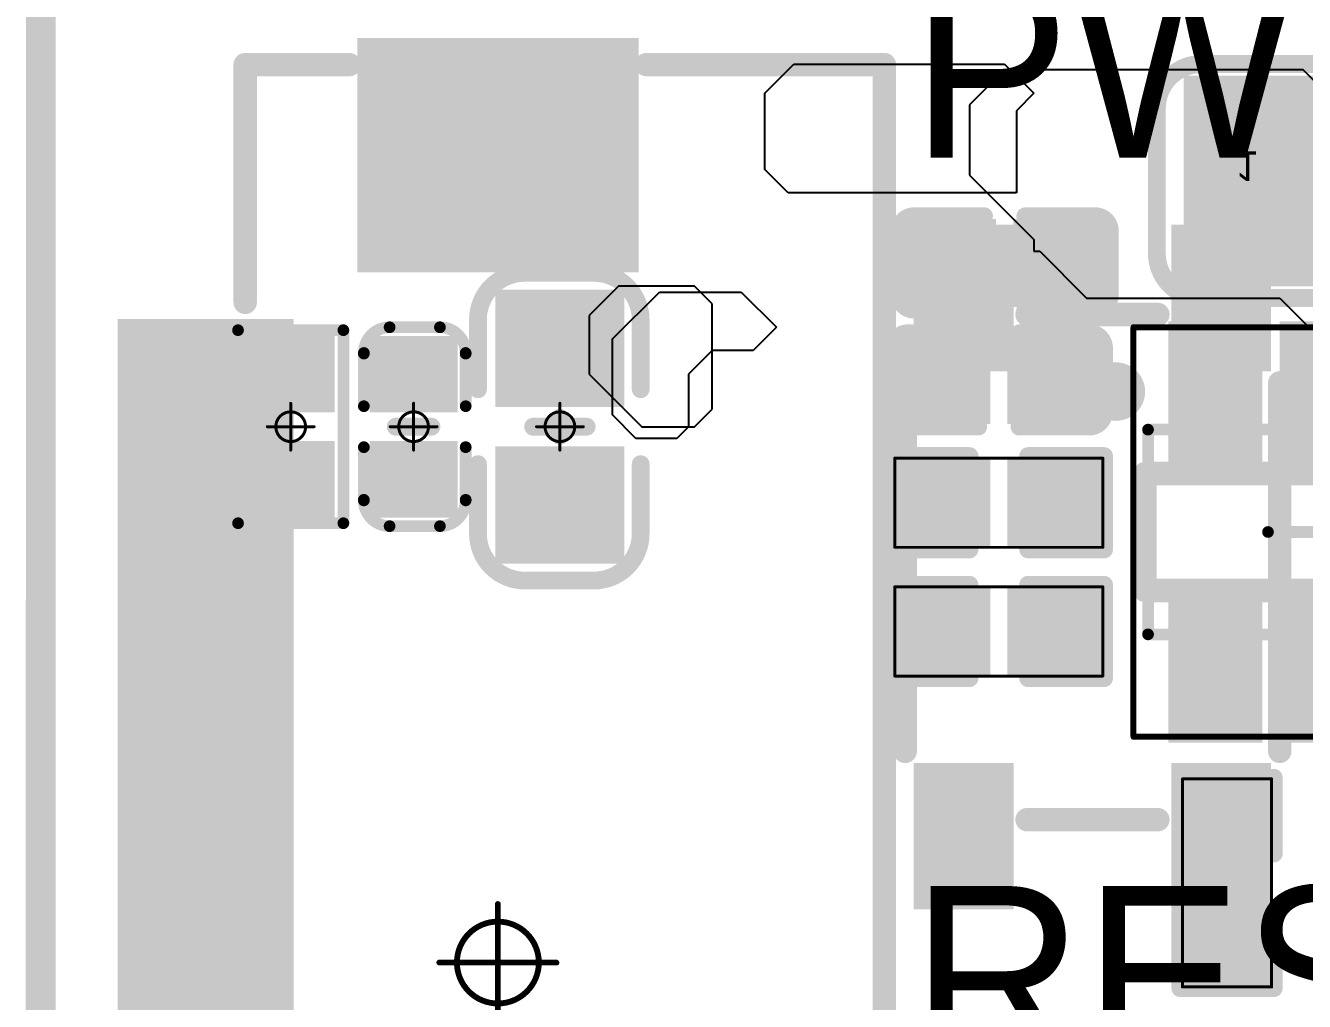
# Model space of a CAD drawing. Header units: millimetres. Extents: x 19.13 to 23.12, y 5.07 to 8.34.
# Drawn here: x 19.1324 to 19.5626, y 7.6679 to 7.9963 of the extents above; entities that cross this region are included whole.
import ezdxf

# ---------------------------------------------------------------- set-up
doc = ezdxf.new("R2010")
doc.units = ezdxf.units.MM
doc.header["$MEASUREMENT"] = 0
for name, color, linetype in [('BottomLayer', 5, 'Continuous'), ('BottomOverlay', 54, 'Continuous'), ('BottomPaste', 16, 'Continuous'), ('BottomSolder', 6, 'Continuous'), ('KeepOutLayer', 6, 'Continuous'), ('Mechanical13', 56, 'Continuous'), ('Mechanical15', 56, 'Continuous'), ('Mechanical16', 56, 'Continuous'), ('Mechanical20', 56, 'Continuous'), ('TopLayer', 1, 'Continuous'), ('TopOverlay', 2, 'Continuous'), ('TopPaste', 8, 'Continuous'), ('TopSolder', 216, 'Continuous')]:
    doc.layers.add(name, color=color, linetype=linetype)

# ---------------------------------------------------------------- blocks, each defined once
blk = doc.blocks.new('R0402_B_44')
at = {"layer": 'BottomLayer'}
for points in [[(-0.0069, 0.01082), (-0.02855, 0.01082), (-0.0069, -0.01082), (-0.02855, -0.01082)], [(0.02855, 0.01082), (0.0069, 0.01082), (0.02855, -0.01082), (0.0069, -0.01082)]]:
    blk.add_solid(points, dxfattribs=at)
at = {"layer": 'BottomOverlay', "const_width": 0.00591}
for points in [[(-0.03543, 0.01575), (-0.00984, 0.01575)], [(-0.03543, -0.01575), (-0.03543, 0.01575)], [(0.00984, 0.01575), (0.03543, 0.01575)], [(0.03543, -0.01575), (0.03543, 0.01575)], [(-0.03543, -0.01575), (-0.00984, -0.01575)], [(0.00984, -0.01575), (0.03543, -0.01575)]]:
    blk.add_lwpolyline(points, dxfattribs=at)
at = {"layer": 'BottomOverlay', "const_width": 0.00295}
for points in [[(-0.03691, 0.01575, 1), (-0.03395, 0.01575, 1)], [(-0.03691, 0.01575, 1), (-0.03395, 0.01575, 1)], [(-0.01132, 0.01575, 1), (-0.00836, 0.01575, 1)], [(0.00836, 0.01575, 1), (0.01132, 0.01575, 1)], [(0.03395, 0.01575, 1), (0.03691, 0.01575, 1)], [(0.03395, 0.01575, 1), (0.03691, 0.01575, 1)], [(-0.03691, -0.01575, 1), (-0.03395, -0.01575, 1)], [(-0.03691, -0.01575, 1), (-0.03395, -0.01575, 1)], [(-0.01132, -0.01575, 1), (-0.00836, -0.01575, 1)], [(0.00836, -0.01575, 1), (0.01132, -0.01575, 1)], [(0.03395, -0.01575, 1), (0.03691, -0.01575, 1)], [(0.03395, -0.01575, 1), (0.03691, -0.01575, 1)]]:
    blk.add_lwpolyline(points, format="xyb", close=True, dxfattribs=at)
at = {"layer": 'BottomPaste'}
for points in [[(-0.0069, 0.01082), (-0.02855, 0.01082), (-0.0069, -0.01082), (-0.02855, -0.01082)], [(0.02855, 0.01082), (0.0069, 0.01082), (0.02855, -0.01082), (0.0069, -0.01082)]]:
    blk.add_solid(points, dxfattribs=at)
at = {"layer": 'BottomSolder'}
for points in [[(-0.0029, 0.01482), (-0.03254, 0.01482), (-0.0029, -0.01482), (-0.03254, -0.01482)], [(0.03254, 0.01482), (0.0029, 0.01482), (0.03254, -0.01482), (0.0029, -0.01482)]]:
    blk.add_solid(points, dxfattribs=at)
at = {"layer": 'Mechanical16'}
for points, const_width in [([(-0.03543, -0.01575), (-0.03543, 0.01575)], 0.00591), ([(-0.03543, 0.01575), (-0.00984, 0.01575)], 0.00591), ([(0.00984, 0.01575), (0.03543, 0.01575)], 0.00591), ([(0.03543, -0.01575), (0.03543, 0.01575)], 0.00591), ([(-0.035, 0.015), (0.035, 0.015)], 0.001), ([(-0.035, -0.015), (-0.035, 0.015)], 0.001), ([(0.035, -0.015), (0.035, 0.015)], 0.001), ([(-0.03543, -0.01575), (-0.00984, -0.01575)], 0.00591), ([(0.00984, -0.01575), (0.03543, -0.01575)], 0.00591), ([(-0.035, -0.015), (0.035, -0.015)], 0.001)]:
    blk.add_lwpolyline(points, dxfattribs=dict(at, const_width=const_width))
for points, const_width in [([(-0.03691, 0.01575, 1), (-0.03395, 0.01575, 1)], 0.00295), ([(-0.03691, 0.01575, 1), (-0.03395, 0.01575, 1)], 0.00295), ([(-0.01132, 0.01575, 1), (-0.00836, 0.01575, 1)], 0.00295), ([(0.00836, 0.01575, 1), (0.01132, 0.01575, 1)], 0.00295), ([(0.03395, 0.01575, 1), (0.03691, 0.01575, 1)], 0.00295), ([(0.03395, 0.01575, 1), (0.03691, 0.01575, 1)], 0.00295), ([(-0.03525, 0.015, 1), (-0.03475, 0.015, 1)], 0.0005), ([(-0.03525, 0.015, 1), (-0.03475, 0.015, 1)], 0.0005), ([(0.03475, 0.015, 1), (0.03525, 0.015, 1)], 0.0005), ([(0.03475, 0.015, 1), (0.03525, 0.015, 1)], 0.0005), ([(-0.03691, -0.01575, 1), (-0.03395, -0.01575, 1)], 0.00295), ([(-0.03691, -0.01575, 1), (-0.03395, -0.01575, 1)], 0.00295), ([(-0.01132, -0.01575, 1), (-0.00836, -0.01575, 1)], 0.00295), ([(0.00836, -0.01575, 1), (0.01132, -0.01575, 1)], 0.00295), ([(0.03395, -0.01575, 1), (0.03691, -0.01575, 1)], 0.00295), ([(0.03395, -0.01575, 1), (0.03691, -0.01575, 1)], 0.00295), ([(-0.03525, -0.015, 1), (-0.03475, -0.015, 1)], 0.0005), ([(-0.03525, -0.015, 1), (-0.03475, -0.015, 1)], 0.0005), ([(0.03475, -0.015, 1), (0.03525, -0.015, 1)], 0.0005), ([(0.03475, -0.015, 1), (0.03525, -0.015, 1)], 0.0005)]:
    blk.add_lwpolyline(points, format="xyb", close=True, dxfattribs=dict(at, const_width=const_width))
blk = doc.blocks.new('KEY_3_4_2_5__97')
at = {"layer": 'TopLayer'}
for points in [[(-0.11122, 0.03051), (-0.06988, 0.03051), (-0.11122, 0.0561), (-0.06988, 0.0561)], [(0.11122, 0.0561), (0.06988, 0.0561), (0.11122, 0.03051), (0.06988, 0.03051)], [(-0.11122, -0.0561), (-0.06988, -0.0561), (-0.11122, -0.03051), (-0.06988, -0.03051)], [(0.11122, -0.03051), (0.06988, -0.03051), (0.11122, -0.0561), (0.06988, -0.0561)]]:
    blk.add_solid(points, dxfattribs=at)
at = {"layer": 'TopOverlay', "const_width": 0.00787}
for points in [[(-0.062, 0.063), (0.062, 0.063)], [(-0.085, 0.022), (-0.085, -0.022)], [(0.085, 0.022), (0.085, -0.022)], [(-0.062, -0.063), (0.062, -0.063)]]:
    blk.add_lwpolyline(points, dxfattribs=at)
at = {"layer": 'TopOverlay', "const_width": 0.00394}
for points in [[(-0.06397, 0.063, 1), (-0.06003, 0.063, 1)], [(0.06003, 0.063, 1), (0.06397, 0.063, 1)], [(-0.08697, 0.022, 1), (-0.08303, 0.022, 1)], [(0.08303, 0.022, 1), (0.08697, 0.022, 1)], [(-0.08697, -0.022, 1), (-0.08303, -0.022, 1)], [(0.08303, -0.022, 1), (0.08697, -0.022, 1)], [(-0.06397, -0.063, 1), (-0.06003, -0.063, 1)], [(0.06003, -0.063, 1), (0.06397, -0.063, 1)]]:
    blk.add_lwpolyline(points, format="xyb", close=True, dxfattribs=at)
at = {"layer": 'TopPaste'}
for points in [[(-0.11122, 0.03051), (-0.06988, 0.03051), (-0.11122, 0.0561), (-0.06988, 0.0561)], [(0.11122, 0.0561), (0.06988, 0.0561), (0.11122, 0.03051), (0.06988, 0.03051)], [(-0.11122, -0.0561), (-0.06988, -0.0561), (-0.11122, -0.03051), (-0.06988, -0.03051)], [(0.11122, -0.03051), (0.06988, -0.03051), (0.11122, -0.0561), (0.06988, -0.0561)]]:
    blk.add_solid(points, dxfattribs=at)
at = {"layer": 'TopSolder'}
for points in [[(-0.11522, 0.02651), (-0.06588, 0.02651), (-0.11522, 0.0601), (-0.06588, 0.0601)], [(0.11522, 0.0601), (0.06588, 0.0601), (0.11522, 0.02651), (0.06588, 0.02651)], [(-0.11522, -0.0601), (-0.06588, -0.0601), (-0.11522, -0.02651), (-0.06588, -0.02651)], [(0.11522, -0.02651), (0.06588, -0.02651), (0.11522, -0.0601), (0.06588, -0.0601)]]:
    blk.add_solid(points, dxfattribs=at)
blk = doc.blocks.new('C0603_B_143')
at = {"layer": 'BottomLayer'}
for points in [[(-0.04213, -0.01772), (-0.01063, -0.01772), (-0.04213, 0.01772), (-0.01063, 0.01772)], [(0.01063, -0.01772), (0.04213, -0.01772), (0.01063, 0.01772), (0.04213, 0.01772)]]:
    blk.add_solid(points, dxfattribs=at)
at = {"layer": 'BottomOverlay', "const_width": 0.00598}
for points in [[(-0.05177, 0.01181, -0.414213), (-0.03602, 0.02756)], [(0.03602, 0.02756, -0.414213), (0.05177, 0.01181)], [(-0.03602, -0.02717, -0.414213), (-0.05177, -0.01142)], [(0.05177, -0.01142, -0.414213), (0.03602, -0.02717)]]:
    blk.add_lwpolyline(points, format="xyb", dxfattribs=at)
at = {"layer": 'BottomOverlay'}
for points, const_width in [([(-0.0126, 0.02756), (-0.03602, 0.02756)], 0.00598), ([(0.03602, 0.02756), (0.0126, 0.02756)], 0.00598), ([(-0.05177, -0.01142), (-0.05177, 0.01181)], 0.00598), ([(0.05177, -0.01142), (0.05177, 0.01181)], 0.00598), ([(0, -0.009), (0, 0.009)], 0.006), ([(0, 0), (-0.003, 0)], 0.006), ([(0.003, 0), (0, 0)], 0.006), ([(-0.0126, -0.02717), (-0.03602, -0.02717)], 0.00598), ([(0.03602, -0.02717), (0.0126, -0.02717)], 0.00598)]:
    blk.add_lwpolyline(points, dxfattribs=dict(at, const_width=const_width))
for points, const_width in [([(-0.03752, 0.02756, 1), (-0.03453, 0.02756, 1)], 0.00299), ([(-0.03752, 0.02756, 1), (-0.03453, 0.02756, 1)], 0.00299), ([(-0.01409, 0.02756, 1), (-0.0111, 0.02756, 1)], 0.00299), ([(0.0111, 0.02756, 1), (0.01409, 0.02756, 1)], 0.00299), ([(0.03453, 0.02756, 1), (0.03752, 0.02756, 1)], 0.00299), ([(0.03453, 0.02756, 1), (0.03752, 0.02756, 1)], 0.00299), ([(-0.05327, 0.01181, 1), (-0.05028, 0.01181, 1)], 0.00299), ([(-0.05327, 0.01181, 1), (-0.05028, 0.01181, 1)], 0.00299), ([(0.05028, 0.01181, 1), (0.05327, 0.01181, 1)], 0.00299), ([(0.05028, 0.01181, 1), (0.05327, 0.01181, 1)], 0.00299), ([(-0.0015, 0.009, 1), (0.0015, 0.009, 1)], 0.003), ([(-0.0045, 0, 1), (-0.0015, 0, 1)], 0.003), ([(-0.0015, 0, 1), (0.0015, 0, 1)], 0.003), ([(-0.0015, 0, 1), (0.0015, 0, 1)], 0.003), ([(0.0015, 0, 1), (0.0045, 0, 1)], 0.003), ([(-0.05327, -0.01142, 1), (-0.05028, -0.01142, 1)], 0.00299), ([(-0.05327, -0.01142, 1), (-0.05028, -0.01142, 1)], 0.00299), ([(-0.0015, -0.009, 1), (0.0015, -0.009, 1)], 0.003), ([(0.05028, -0.01142, 1), (0.05327, -0.01142, 1)], 0.00299), ([(0.05028, -0.01142, 1), (0.05327, -0.01142, 1)], 0.00299), ([(-0.03752, -0.02717, 1), (-0.03453, -0.02717, 1)], 0.00299), ([(-0.03752, -0.02717, 1), (-0.03453, -0.02717, 1)], 0.00299), ([(-0.01409, -0.02717, 1), (-0.0111, -0.02717, 1)], 0.00299), ([(0.0111, -0.02717, 1), (0.01409, -0.02717, 1)], 0.00299), ([(0.03453, -0.02717, 1), (0.03752, -0.02717, 1)], 0.00299), ([(0.03453, -0.02717, 1), (0.03752, -0.02717, 1)], 0.00299)]:
    blk.add_lwpolyline(points, format="xyb", close=True, dxfattribs=dict(at, const_width=const_width))
at = {"layer": 'BottomPaste'}
for points in [[(-0.04213, -0.01772), (-0.01063, -0.01772), (-0.04213, 0.01772), (-0.01063, 0.01772)], [(0.01063, -0.01772), (0.04213, -0.01772), (0.01063, 0.01772), (0.04213, 0.01772)]]:
    blk.add_solid(points, dxfattribs=at)
at = {"layer": 'BottomSolder'}
for points in [[(-0.04613, -0.02172), (-0.00663, -0.02172), (-0.04613, 0.02172), (-0.00663, 0.02172)], [(0.00663, -0.02172), (0.04613, -0.02172), (0.00663, 0.02172), (0.04613, 0.02172)]]:
    blk.add_solid(points, dxfattribs=at)
at = {"layer": 'Mechanical15'}
for points, const_width in [([(0.005, 0, 1), (-0.005, 0, 1)], 0.001), ([(-0.00025, 0.00787, 1), (0.00025, 0.00787, 1)], 0.0005), ([(-0.00812, 0, 1), (-0.00762, 0, 1)], 0.0005), ([(-0.00525, 0, 1), (-0.00475, 0, 1)], 0.0005), ([(0.00475, 0, 1), (0.00525, 0, 1)], 0.0005), ([(0.00763, 0, 1), (0.00813, 0, 1)], 0.0005), ([(-0.00025, -0.00788, 1), (0.00025, -0.00788, 1)], 0.0005)]:
    blk.add_lwpolyline(points, format="xyb", close=True, dxfattribs=dict(at, const_width=const_width))
at = {"layer": 'Mechanical15', "const_width": 0.001}
for points in [[(0, -0.00788), (0, 0.00787)], [(0.00788, 0), (-0.00787, 0)]]:
    blk.add_lwpolyline(points, dxfattribs=at)
blk = doc.blocks.new('C0402_B_206')
at = {"layer": 'BottomLayer'}
for points in [[(-0.02657, -0.01083), (-0.00886, -0.01083), (-0.02657, 0.01082), (-0.00886, 0.01082)], [(0.00886, -0.01083), (0.02657, -0.01083), (0.00886, 0.01083), (0.02657, 0.01083)]]:
    blk.add_solid(points, dxfattribs=at)
at = {"layer": 'BottomOverlay', "const_width": 0.00394}
for points in [[(-0.03346, 0.00807, -0.414214), (-0.0248, 0.01673)], [(0.0248, 0.01673, -0.414214), (0.03346, 0.00807)], [(-0.0248, -0.01752, -0.414214), (-0.03346, -0.00886)], [(0.03346, -0.00886, -0.414214), (0.0248, -0.01752)]]:
    blk.add_lwpolyline(points, format="xyb", dxfattribs=at)
at = {"layer": 'BottomOverlay'}
for points, const_width in [([(-0.02578, 0.01673, 1), (-0.02382, 0.01673, 1)], 0.00197), ([(-0.02559, 0.01673, 1), (-0.02362, 0.01673, 1)], 0.00197), ([(-0.00787, 0.01673, 1), (-0.0059, 0.01673, 1)], 0.00197), ([(0.00591, 0.01673, 1), (0.00787, 0.01673, 1)], 0.00197), ([(0.02362, 0.01673, 1), (0.02559, 0.01673, 1)], 0.00197), ([(0.02382, 0.01673, 1), (0.02579, 0.01673, 1)], 0.00197), ([(-0.03445, 0.00807, 1), (-0.03248, 0.00807, 1)], 0.00197), ([(-0.03445, 0.00807, 1), (-0.03248, 0.00807, 1)], 0.00197), ([(-0.0015, 0.006, 1), (0.0015, 0.006, 1)], 0.003), ([(0.03248, 0.00807, 1), (0.03445, 0.00807, 1)], 0.00197), ([(0.03248, 0.00807, 1), (0.03445, 0.00807, 1)], 0.00197), ([(-0.0015, -0.006, 1), (0.0015, -0.006, 1)], 0.003), ([(-0.03445, -0.00886, 1), (-0.03248, -0.00886, 1)], 0.00197), ([(-0.03445, -0.00886, 1), (-0.03248, -0.00886, 1)], 0.00197), ([(0.03248, -0.00886, 1), (0.03445, -0.00886, 1)], 0.00197), ([(0.03248, -0.00886, 1), (0.03445, -0.00886, 1)], 0.00197), ([(-0.02578, -0.01752, 1), (-0.02382, -0.01752, 1)], 0.00197), ([(-0.02559, -0.01752, 1), (-0.02362, -0.01752, 1)], 0.00197), ([(-0.00787, -0.01752, 1), (-0.0059, -0.01752, 1)], 0.00197), ([(0.00591, -0.01752, 1), (0.00787, -0.01752, 1)], 0.00197), ([(0.02362, -0.01752, 1), (0.02559, -0.01752, 1)], 0.00197), ([(0.02382, -0.01752, 1), (0.02579, -0.01752, 1)], 0.00197)]:
    blk.add_lwpolyline(points, format="xyb", close=True, dxfattribs=dict(at, const_width=const_width))
for points, const_width in [([(-0.00689, 0.01673), (-0.0246, 0.01673)], 0.00394), ([(0.02461, 0.01673), (0.00689, 0.01673)], 0.00394), ([(-0.03346, -0.00886), (-0.03346, 0.00807)], 0.00394), ([(0, -0.006), (0, 0.006)], 0.006), ([(0.03346, -0.00886), (0.03346, 0.00807)], 0.00394), ([(-0.00689, -0.01752), (-0.0246, -0.01752)], 0.00394), ([(0.02461, -0.01752), (0.00689, -0.01752)], 0.00394)]:
    blk.add_lwpolyline(points, dxfattribs=dict(at, const_width=const_width))
at = {"layer": 'BottomPaste'}
for points in [[(-0.02657, -0.01083), (-0.00886, -0.01083), (-0.02657, 0.01082), (-0.00886, 0.01082)], [(0.00886, -0.01083), (0.02657, -0.01083), (0.00886, 0.01083), (0.02657, 0.01083)]]:
    blk.add_solid(points, dxfattribs=at)
at = {"layer": 'BottomSolder'}
for points in [[(-0.03057, -0.01483), (-0.00486, -0.01483), (-0.03057, 0.01482), (-0.00486, 0.01482)], [(0.00486, -0.01483), (0.03057, -0.01483), (0.00486, 0.01483), (0.03057, 0.01483)]]:
    blk.add_solid(points, dxfattribs=at)
at = {"layer": 'Mechanical15'}
for points, const_width in [([(0.005, 0, 1), (-0.005, 0, 1)], 0.001), ([(-0.00025, 0.00787, 1), (0.00025, 0.00787, 1)], 0.0005), ([(-0.00812, 0, 1), (-0.00762, 0, 1)], 0.0005), ([(-0.00525, 0, 1), (-0.00475, 0, 1)], 0.0005), ([(0.00475, 0, 1), (0.00525, 0, 1)], 0.0005), ([(0.00763, 0, 1), (0.00813, 0, 1)], 0.0005), ([(-0.00025, -0.00788, 1), (0.00025, -0.00788, 1)], 0.0005)]:
    blk.add_lwpolyline(points, format="xyb", close=True, dxfattribs=dict(at, const_width=const_width))
at = {"layer": 'Mechanical15', "const_width": 0.001}
for points in [[(0, -0.00788), (0, 0.00787)], [(0.00788, 0), (-0.00787, 0)]]:
    blk.add_lwpolyline(points, dxfattribs=at)
blk = doc.blocks.new('R0402_B_396')
at = {"layer": 'BottomLayer'}
for points in [[(-0.02657, -0.01083), (-0.00886, -0.01083), (-0.02657, 0.01082), (-0.00886, 0.01082)], [(0.00886, -0.01083), (0.02657, -0.01083), (0.00886, 0.01083), (0.02657, 0.01083)]]:
    blk.add_solid(points, dxfattribs=at)
at = {"layer": 'BottomOverlay', "const_width": 0.00394}
for points in [[(-0.03248, 0.01772), (0.03248, 0.01772)], [(-0.03248, 0.01772), (-0.03248, -0.01772)], [(0.03248, 0.01772), (0.03248, -0.01772)], [(-0.03248, -0.01772), (0.03248, -0.01772)]]:
    blk.add_lwpolyline(points, dxfattribs=at)
at = {"layer": 'BottomOverlay', "const_width": 0.00197}
for points in [[(-0.03346, 0.01772, 1), (-0.0315, 0.01772, 1)], [(-0.03346, 0.01772, 1), (-0.0315, 0.01772, 1)], [(0.0315, 0.01772, 1), (0.03346, 0.01772, 1)], [(0.0315, 0.01772, 1), (0.03346, 0.01772, 1)], [(-0.03346, -0.01772, 1), (-0.0315, -0.01772, 1)], [(-0.03346, -0.01772, 1), (-0.0315, -0.01772, 1)], [(0.0315, -0.01772, 1), (0.03346, -0.01772, 1)], [(0.0315, -0.01772, 1), (0.03346, -0.01772, 1)]]:
    blk.add_lwpolyline(points, format="xyb", close=True, dxfattribs=at)
at = {"layer": 'BottomPaste'}
for points in [[(-0.02657, -0.01083), (-0.00886, -0.01083), (-0.02657, 0.01082), (-0.00886, 0.01082)], [(0.00886, -0.01083), (0.02657, -0.01083), (0.00886, 0.01083), (0.02657, 0.01083)]]:
    blk.add_solid(points, dxfattribs=at)
at = {"layer": 'BottomSolder'}
for points in [[(-0.03057, -0.01483), (-0.00486, -0.01483), (-0.03057, 0.01482), (-0.00486, 0.01482)], [(0.00486, -0.01483), (0.03057, -0.01483), (0.00486, 0.01483), (0.03057, 0.01483)]]:
    blk.add_solid(points, dxfattribs=at)
at = {"layer": 'Mechanical15'}
for points, const_width in [([(0.005, 0, 1), (-0.005, 0, 1)], 0.001), ([(-0.00025, 0.00787, 1), (0.00025, 0.00787, 1)], 0.0005), ([(-0.00812, 0, 1), (-0.00762, 0, 1)], 0.0005), ([(-0.00525, 0, 1), (-0.00475, 0, 1)], 0.0005), ([(0.00475, 0, 1), (0.00525, 0, 1)], 0.0005), ([(0.00762, 0, 1), (0.00812, 0, 1)], 0.0005), ([(-0.00025, -0.00787, 1), (0.00025, -0.00787, 1)], 0.0005)]:
    blk.add_lwpolyline(points, format="xyb", close=True, dxfattribs=dict(at, const_width=const_width))
at = {"layer": 'Mechanical15', "const_width": 0.001}
for points in [[(0, 0.00787), (0, -0.00787)], [(-0.00787, 0), (0.00787, 0)]]:
    blk.add_lwpolyline(points, dxfattribs=at)
blk = doc.blocks.new('FPC0_5_WT_22P_450')
at = {"layer": 'Mechanical15', "const_width": 0.00197}
for points in [[(0, -0.01969), (0, 0.01969)], [(0.01969, 0), (-0.01969, 0)]]:
    blk.add_lwpolyline(points, dxfattribs=at)
at = {"layer": 'Mechanical15'}
for points, const_width in [([(-0.00049, 0.01969, 1), (0.00049, 0.01969, 1)], 0.000984), ([(0.01378, 0, 1), (-0.01378, 0, 1)], 0.00197), ([(-0.01427, 0, 1), (-0.01329, 0, 1)], 0.000984), ([(0.01329, 0, 1), (0.01427, 0, 1)], 0.000984), ([(0.01919, 0, 1), (0.02018, 0, 1)], 0.000984), ([(-0.00049, -0.01969, 1), (0.00049, -0.01969, 1)], 0.000984)]:
    blk.add_lwpolyline(points, format="xyb", close=True, dxfattribs=dict(at, const_width=const_width))
at = {"layer": 'TopLayer'}
for points in [[(-0.00394, 0.07272), (-0.00394, 0.1239), (-0.01575, 0.07272), (-0.01575, 0.1239)], [(0.01575, 0.07272), (0.01575, 0.1239), (0.00394, 0.07272), (0.00394, 0.1239)], [(0.03543, 0.07272), (0.03543, 0.1239), (0.02362, 0.07272), (0.02362, 0.1239)], [(0.05512, 0.07272), (0.05512, 0.1239), (0.04331, 0.07272), (0.04331, 0.1239)], [(0.0748, 0.07272), (0.0748, 0.1239), (0.06299, 0.07272), (0.06299, 0.1239)], [(0.09449, 0.07272), (0.09449, 0.1239), (0.08268, 0.07272), (0.08268, 0.1239)], [(0.11417, 0.07272), (0.11417, 0.1239), (0.10236, 0.07272), (0.10236, 0.1239)], [(0.13386, 0.07272), (0.13386, 0.1239), (0.12205, 0.07272), (0.12205, 0.1239)], [(0.15354, 0.07272), (0.15354, 0.1239), (0.14173, 0.07272), (0.14173, 0.1239)], [(0.17323, 0.07272), (0.17323, 0.1239), (0.16142, 0.07272), (0.16142, 0.1239)], [(0.19291, 0.07272), (0.19291, 0.1239), (0.1811, 0.07272), (0.1811, 0.1239)], [(0.2126, 0.07272), (0.2126, 0.1239), (0.20079, 0.07272), (0.20079, 0.1239)], [(0.23622, 0.04331), (0.23622, -0.04331), (0.30709, 0.04331), (0.30709, -0.04331)]]:
    blk.add_solid(points, dxfattribs=at)
at = {"layer": 'TopOverlay', "const_width": 0.00787}
for points in [[(0.30217, 0.085), (0.22217, 0.085)], [(0.30217, 0.05), (0.30217, 0.085)], [(0.30217, -0.13), (0.30217, -0.05)], [(0.30217, -0.13), (-0.30217, -0.13)]]:
    blk.add_lwpolyline(points, dxfattribs=at)
at = {"layer": 'TopOverlay', "const_width": 0.00394}
for points in [[(0.2202, 0.085, 1), (0.22413, 0.085, 1)], [(0.3002, 0.085, 1), (0.30413, 0.085, 1)], [(0.3002, 0.085, 1), (0.30413, 0.085, 1)], [(0.3002, 0.05, 1), (0.30413, 0.05, 1)], [(0.3002, -0.05, 1), (0.30413, -0.05, 1)], [(0.3002, -0.13, 1), (0.30413, -0.13, 1)], [(0.3002, -0.13, 1), (0.30413, -0.13, 1)]]:
    blk.add_lwpolyline(points, format="xyb", close=True, dxfattribs=at)
at = {"layer": 'TopPaste'}
for points in [[(-0.00394, 0.07272), (-0.00394, 0.1239), (-0.01575, 0.07272), (-0.01575, 0.1239)], [(0.01575, 0.07272), (0.01575, 0.1239), (0.00394, 0.07272), (0.00394, 0.1239)], [(0.03543, 0.07272), (0.03543, 0.1239), (0.02362, 0.07272), (0.02362, 0.1239)], [(0.05512, 0.07272), (0.05512, 0.1239), (0.04331, 0.07272), (0.04331, 0.1239)], [(0.0748, 0.07272), (0.0748, 0.1239), (0.06299, 0.07272), (0.06299, 0.1239)], [(0.09449, 0.07272), (0.09449, 0.1239), (0.08268, 0.07272), (0.08268, 0.1239)], [(0.11417, 0.07272), (0.11417, 0.1239), (0.10236, 0.07272), (0.10236, 0.1239)], [(0.13386, 0.07272), (0.13386, 0.1239), (0.12205, 0.07272), (0.12205, 0.1239)], [(0.15354, 0.07272), (0.15354, 0.1239), (0.14173, 0.07272), (0.14173, 0.1239)], [(0.17323, 0.07272), (0.17323, 0.1239), (0.16142, 0.07272), (0.16142, 0.1239)], [(0.19291, 0.07272), (0.19291, 0.1239), (0.1811, 0.07272), (0.1811, 0.1239)], [(0.2126, 0.07272), (0.2126, 0.1239), (0.20079, 0.07272), (0.20079, 0.1239)], [(0.23622, 0.04331), (0.23622, -0.04331), (0.30709, 0.04331), (0.30709, -0.04331)]]:
    blk.add_solid(points, dxfattribs=at)
at = {"layer": 'TopSolder'}
for points in [[(0.00006, 0.06872), (0.00006, 0.1279), (-0.01975, 0.06872), (-0.01975, 0.1279)], [(0.01975, 0.06872), (0.01975, 0.1279), (-0.00006, 0.06872), (-0.00006, 0.1279)], [(0.03943, 0.06872), (0.03943, 0.1279), (0.01962, 0.06872), (0.01962, 0.1279)], [(0.05912, 0.06872), (0.05912, 0.1279), (0.03931, 0.06872), (0.03931, 0.1279)], [(0.0788, 0.06872), (0.0788, 0.1279), (0.05899, 0.06872), (0.05899, 0.1279)], [(0.09849, 0.06872), (0.09849, 0.1279), (0.07868, 0.06872), (0.07868, 0.1279)], [(0.11817, 0.06872), (0.11817, 0.1279), (0.09836, 0.06872), (0.09836, 0.1279)], [(0.13786, 0.06872), (0.13786, 0.1279), (0.11805, 0.06872), (0.11805, 0.1279)], [(0.15754, 0.06872), (0.15754, 0.1279), (0.13773, 0.06872), (0.13773, 0.1279)], [(0.17723, 0.06872), (0.17723, 0.1279), (0.15742, 0.06872), (0.15742, 0.1279)], [(0.19691, 0.06872), (0.19691, 0.1279), (0.1771, 0.06872), (0.1771, 0.1279)], [(0.2166, 0.06872), (0.2166, 0.1279), (0.19679, 0.06872), (0.19679, 0.1279)], [(0.23222, 0.04731), (0.23222, -0.04731), (0.31109, 0.04731), (0.31109, -0.04731)]]:
    blk.add_solid(points, dxfattribs=at)
blk = doc.blocks.new('C1206_B_461')
at = {"layer": 'BottomLayer'}
for points in [[(-0.018441, -0.031494), (-0.018441, 0.031494), (-0.073559, -0.031494), (-0.073559, 0.031494)], [(0.073559, -0.031494), (0.073559, 0.031494), (0.018441, -0.031494), (0.018441, 0.031494)]]:
    blk.add_solid(points, dxfattribs=at)
at = {"layer": 'BottomOverlay', "const_width": 0.006}
for points in [[(-0.08661, 0.02437, -0.4142136), (-0.07161, 0.03937)], [(0.07161, 0.03937, -0.4142136), (0.08661, 0.02437)], [(-0.07161, -0.03937, -0.4142136), (-0.08661, -0.02437)], [(0.08661, -0.02437, -0.4142136), (0.07161, -0.03937)]]:
    blk.add_lwpolyline(points, format="xyb", dxfattribs=at)
for points in [[(-0.07161, 0.03937), (-0.014929, 0.03937)], [(0.01476, 0.03937), (0.07161, 0.03937)], [(-0.08661, -0.02437), (-0.08661, 0.02437)], [(0.08661, -0.02437), (0.08661, 0.02437)], [(-0.07161, -0.03937), (-0.014929, -0.03937)], [(0.01476, -0.03937), (0.07161, -0.03937)]]:
    blk.add_lwpolyline(points, dxfattribs=at)
at = {"layer": 'BottomOverlay', "const_width": 0.003}
for points in [[(-0.07311, 0.03937, 1), (-0.07011, 0.03937, 1)], [(-0.07311, 0.03937, 1), (-0.07011, 0.03937, 1)], [(-0.016429, 0.03937, 1), (-0.013429, 0.03937, 1)], [(0.01326, 0.03937, 1), (0.01626, 0.03937, 1)], [(0.07011, 0.03937, 1), (0.07311, 0.03937, 1)], [(0.07011, 0.03937, 1), (0.07311, 0.03937, 1)], [(-0.08811, 0.02437, 1), (-0.08511, 0.02437, 1)], [(-0.08811, 0.02437, 1), (-0.08511, 0.02437, 1)], [(0.08511, 0.02437, 1), (0.08811, 0.02437, 1)], [(0.08511, 0.02437, 1), (0.08811, 0.02437, 1)], [(-0.08811, -0.02437, 1), (-0.08511, -0.02437, 1)], [(-0.08811, -0.02437, 1), (-0.08511, -0.02437, 1)], [(0.08511, -0.02437, 1), (0.08811, -0.02437, 1)], [(0.08511, -0.02437, 1), (0.08811, -0.02437, 1)], [(-0.07311, -0.03937, 1), (-0.07011, -0.03937, 1)], [(-0.07311, -0.03937, 1), (-0.07011, -0.03937, 1)], [(-0.016429, -0.03937, 1), (-0.013429, -0.03937, 1)], [(0.01326, -0.03937, 1), (0.01626, -0.03937, 1)], [(0.07011, -0.03937, 1), (0.07311, -0.03937, 1)], [(0.07011, -0.03937, 1), (0.07311, -0.03937, 1)]]:
    blk.add_lwpolyline(points, format="xyb", close=True, dxfattribs=at)
at = {"layer": 'BottomPaste'}
for points in [[(-0.018441, -0.031494), (-0.018441, 0.031494), (-0.073559, -0.031494), (-0.073559, 0.031494)], [(0.073559, -0.031494), (0.073559, 0.031494), (0.018441, -0.031494), (0.018441, 0.031494)]]:
    blk.add_solid(points, dxfattribs=at)
at = {"layer": 'BottomSolder'}
for points in [[(-0.014441, -0.035494), (-0.014441, 0.035494), (-0.077559, -0.035494), (-0.077559, 0.035494)], [(0.077559, -0.035494), (0.077559, 0.035494), (0.014441, -0.035494), (0.014441, 0.035494)]]:
    blk.add_solid(points, dxfattribs=at)
at = {"layer": 'Mechanical20', "text_generation_flag": 2}
for s, p in [('1', (-0.06, 0.01)), ('2', (0.04, 0.01))]:
    blk.add_text(s, height=0.01, rotation=-180, dxfattribs=at).set_placement(p)
blk = doc.blocks.new('C0402_B_462')
at = {"layer": 'BottomLayer'}
for points in [[(-0.0069, -0.01083), (-0.0069, 0.01082), (-0.02855, -0.01083), (-0.02855, 0.01082)], [(0.02855, -0.01083), (0.02855, 0.01082), (0.0069, -0.01083), (0.0069, 0.01082)]]:
    blk.add_solid(points, dxfattribs=at)
at = {"layer": 'BottomOverlay', "const_width": 0.00591}
for points in [[(-0.03543, 0.01075, -0.414249), (-0.03043, 0.01575)], [(0.03043, 0.01575, -0.414249), (0.03543, 0.01075)], [(-0.03043, -0.01575, -0.414331), (-0.03543, -0.01075)], [(0.03543, -0.01075, -0.414331), (0.03043, -0.01575)]]:
    blk.add_lwpolyline(points, format="xyb", dxfattribs=at)
for points in [[(-0.03043, 0.01575), (-0.0069, 0.01575)], [(0.0069, 0.01575), (0.03043, 0.01575)], [(-0.03543, -0.01075), (-0.03543, 0.01075)], [(0.03543, -0.01075), (0.03543, 0.01075)], [(-0.03043, -0.01575), (-0.0069, -0.01575)], [(0.0069, -0.01575), (0.03043, -0.01575)]]:
    blk.add_lwpolyline(points, dxfattribs=at)
at = {"layer": 'BottomOverlay', "const_width": 0.00295}
for points in [[(-0.03191, 0.01575, 1), (-0.02895, 0.01575, 1)], [(-0.03191, 0.01575, 1), (-0.02895, 0.01575, 1)], [(-0.00837, 0.01575, 1), (-0.00542, 0.01575, 1)], [(0.00543, 0.01575, 1), (0.00838, 0.01575, 1)], [(0.02895, 0.01575, 1), (0.03191, 0.01575, 1)], [(0.02895, 0.01575, 1), (0.03191, 0.01575, 1)], [(-0.03691, 0.01075, 1), (-0.03395, 0.01075, 1)], [(-0.03691, 0.01075, 1), (-0.03395, 0.01075, 1)], [(0.03395, 0.01075, 1), (0.03691, 0.01075, 1)], [(0.03395, 0.01075, 1), (0.03691, 0.01075, 1)], [(-0.03691, -0.01075, 1), (-0.03395, -0.01075, 1)], [(-0.03691, -0.01075, 1), (-0.03395, -0.01075, 1)], [(0.03395, -0.01075, 1), (0.03691, -0.01075, 1)], [(0.03395, -0.01075, 1), (0.03691, -0.01075, 1)], [(-0.03191, -0.01575, 1), (-0.02895, -0.01575, 1)], [(-0.03191, -0.01575, 1), (-0.02895, -0.01575, 1)], [(-0.00837, -0.01575, 1), (-0.00542, -0.01575, 1)], [(0.00543, -0.01575, 1), (0.00838, -0.01575, 1)], [(0.02895, -0.01575, 1), (0.03191, -0.01575, 1)], [(0.02895, -0.01575, 1), (0.03191, -0.01575, 1)]]:
    blk.add_lwpolyline(points, format="xyb", close=True, dxfattribs=at)
at = {"layer": 'BottomPaste'}
for points in [[(-0.0069, -0.01083), (-0.0069, 0.01082), (-0.02855, -0.01083), (-0.02855, 0.01082)], [(0.02855, -0.01083), (0.02855, 0.01082), (0.0069, -0.01083), (0.0069, 0.01082)]]:
    blk.add_solid(points, dxfattribs=at)
at = {"layer": 'BottomSolder'}
for points in [[(-0.0029, -0.01483), (-0.0029, 0.01482), (-0.03254, -0.01483), (-0.03254, 0.01482)], [(0.03254, -0.01483), (0.03254, 0.01482), (0.0029, -0.01483), (0.0029, 0.01482)]]:
    blk.add_solid(points, dxfattribs=at)
blk = doc.blocks.new('C0402_B_468')
at = {"layer": 'BottomLayer'}
for points in [[(-0.0069, -0.01083), (-0.0069, 0.01082), (-0.02855, -0.01083), (-0.02855, 0.01082)], [(0.02855, -0.01083), (0.02855, 0.01082), (0.0069, -0.01083), (0.0069, 0.01082)]]:
    blk.add_solid(points, dxfattribs=at)
at = {"layer": 'BottomOverlay', "const_width": 0.00591}
for points in [[(-0.03543, 0.01075, -0.414249), (-0.03043, 0.01575)], [(0.03043, 0.01575, -0.414249), (0.03543, 0.01075)], [(-0.03043, -0.01575, -0.414331), (-0.03543, -0.01075)], [(0.03543, -0.01075, -0.414331), (0.03043, -0.01575)]]:
    blk.add_lwpolyline(points, format="xyb", dxfattribs=at)
for points in [[(-0.03043, 0.01575), (-0.0069, 0.01575)], [(0.0069, 0.01575), (0.03043, 0.01575)], [(-0.03543, -0.01075), (-0.03543, 0.01075)], [(0.03543, -0.01075), (0.03543, 0.01075)], [(-0.03043, -0.01575), (-0.0069, -0.01575)], [(0.0069, -0.01575), (0.03043, -0.01575)]]:
    blk.add_lwpolyline(points, dxfattribs=at)
at = {"layer": 'BottomOverlay', "const_width": 0.00295}
for points in [[(-0.03191, 0.01575, 1), (-0.02895, 0.01575, 1)], [(-0.03191, 0.01575, 1), (-0.02895, 0.01575, 1)], [(-0.00837, 0.01575, 1), (-0.00542, 0.01575, 1)], [(0.00543, 0.01575, 1), (0.00838, 0.01575, 1)], [(0.02895, 0.01575, 1), (0.03191, 0.01575, 1)], [(0.02895, 0.01575, 1), (0.03191, 0.01575, 1)], [(-0.03691, 0.01075, 1), (-0.03395, 0.01075, 1)], [(-0.03691, 0.01075, 1), (-0.03395, 0.01075, 1)], [(0.03395, 0.01075, 1), (0.03691, 0.01075, 1)], [(0.03395, 0.01075, 1), (0.03691, 0.01075, 1)], [(-0.03691, -0.01075, 1), (-0.03395, -0.01075, 1)], [(-0.03691, -0.01075, 1), (-0.03395, -0.01075, 1)], [(0.03395, -0.01075, 1), (0.03691, -0.01075, 1)], [(0.03395, -0.01075, 1), (0.03691, -0.01075, 1)], [(-0.03191, -0.01575, 1), (-0.02895, -0.01575, 1)], [(-0.03191, -0.01575, 1), (-0.02895, -0.01575, 1)], [(-0.00837, -0.01575, 1), (-0.00542, -0.01575, 1)], [(0.00543, -0.01575, 1), (0.00838, -0.01575, 1)], [(0.02895, -0.01575, 1), (0.03191, -0.01575, 1)], [(0.02895, -0.01575, 1), (0.03191, -0.01575, 1)]]:
    blk.add_lwpolyline(points, format="xyb", close=True, dxfattribs=at)
at = {"layer": 'BottomPaste'}
for points in [[(-0.0069, -0.01083), (-0.0069, 0.01082), (-0.02855, -0.01083), (-0.02855, 0.01082)], [(0.02855, -0.01083), (0.02855, 0.01082), (0.0069, -0.01083), (0.0069, 0.01082)]]:
    blk.add_solid(points, dxfattribs=at)
at = {"layer": 'BottomSolder'}
for points in [[(-0.0029, -0.01483), (-0.0029, 0.01482), (-0.03254, -0.01483), (-0.03254, 0.01482)], [(0.03254, -0.01483), (0.03254, 0.01482), (0.0029, -0.01483), (0.0029, 0.01482)]]:
    blk.add_solid(points, dxfattribs=at)
blk = doc.blocks.new('R0402_B_479')
at = {"layer": 'BottomLayer'}
for points in [[(-0.0069, 0.01082), (-0.02855, 0.01082), (-0.0069, -0.01082), (-0.02855, -0.01082)], [(0.02855, 0.01082), (0.0069, 0.01082), (0.02855, -0.01082), (0.0069, -0.01082)]]:
    blk.add_solid(points, dxfattribs=at)
at = {"layer": 'BottomOverlay', "const_width": 0.00591}
for points in [[(-0.03543, 0.01575), (-0.03543, -0.01575)], [(-0.03543, 0.01575), (-0.00984, 0.01575)], [(0.00984, 0.01575), (0.03543, 0.01575)], [(0.03543, 0.01575), (0.03543, -0.01575)], [(-0.03543, -0.01575), (-0.00984, -0.01575)], [(0.00984, -0.01575), (0.03543, -0.01575)]]:
    blk.add_lwpolyline(points, dxfattribs=at)
at = {"layer": 'BottomOverlay', "const_width": 0.00295}
for points in [[(-0.03691, 0.01575, 1), (-0.03395, 0.01575, 1)], [(-0.03691, 0.01575, 1), (-0.03395, 0.01575, 1)], [(-0.01132, 0.01575, 1), (-0.00836, 0.01575, 1)], [(0.00836, 0.01575, 1), (0.01132, 0.01575, 1)], [(0.03395, 0.01575, 1), (0.03691, 0.01575, 1)], [(0.03395, 0.01575, 1), (0.03691, 0.01575, 1)], [(-0.03691, -0.01575, 1), (-0.03395, -0.01575, 1)], [(-0.03691, -0.01575, 1), (-0.03395, -0.01575, 1)], [(-0.01132, -0.01575, 1), (-0.00836, -0.01575, 1)], [(0.00836, -0.01575, 1), (0.01132, -0.01575, 1)], [(0.03395, -0.01575, 1), (0.03691, -0.01575, 1)], [(0.03395, -0.01575, 1), (0.03691, -0.01575, 1)]]:
    blk.add_lwpolyline(points, format="xyb", close=True, dxfattribs=at)
at = {"layer": 'BottomPaste'}
for points in [[(-0.0069, 0.01082), (-0.02855, 0.01082), (-0.0069, -0.01082), (-0.02855, -0.01082)], [(0.02855, 0.01082), (0.0069, 0.01082), (0.02855, -0.01082), (0.0069, -0.01082)]]:
    blk.add_solid(points, dxfattribs=at)
at = {"layer": 'BottomSolder'}
for points in [[(-0.0029, 0.01482), (-0.03254, 0.01482), (-0.0029, -0.01482), (-0.03254, -0.01482)], [(0.03254, 0.01482), (0.0029, 0.01482), (0.03254, -0.01482), (0.0029, -0.01482)]]:
    blk.add_solid(points, dxfattribs=at)
at = {"layer": 'Mechanical16'}
for points, const_width in [([(-0.03543, 0.01575), (-0.00984, 0.01575)], 0.00591), ([(-0.03543, 0.01575), (-0.03543, -0.01575)], 0.00591), ([(0.00984, 0.01575), (0.03543, 0.01575)], 0.00591), ([(0.03543, 0.01575), (0.03543, -0.01575)], 0.00591), ([(-0.035, 0.015), (-0.035, -0.015)], 0.001), ([(-0.035, 0.015), (0.035, 0.015)], 0.001), ([(0.035, 0.015), (0.035, -0.015)], 0.001), ([(-0.03543, -0.01575), (-0.00984, -0.01575)], 0.00591), ([(0.00984, -0.01575), (0.03543, -0.01575)], 0.00591), ([(-0.035, -0.015), (0.035, -0.015)], 0.001)]:
    blk.add_lwpolyline(points, dxfattribs=dict(at, const_width=const_width))
for points, const_width in [([(-0.03691, 0.01575, 1), (-0.03395, 0.01575, 1)], 0.00295), ([(-0.03691, 0.01575, 1), (-0.03395, 0.01575, 1)], 0.00295), ([(-0.01132, 0.01575, 1), (-0.00836, 0.01575, 1)], 0.00295), ([(0.00836, 0.01575, 1), (0.01132, 0.01575, 1)], 0.00295), ([(0.03395, 0.01575, 1), (0.03691, 0.01575, 1)], 0.00295), ([(0.03395, 0.01575, 1), (0.03691, 0.01575, 1)], 0.00295), ([(-0.03525, 0.015, 1), (-0.03475, 0.015, 1)], 0.0005), ([(-0.03525, 0.015, 1), (-0.03475, 0.015, 1)], 0.0005), ([(0.03475, 0.015, 1), (0.03525, 0.015, 1)], 0.0005), ([(0.03475, 0.015, 1), (0.03525, 0.015, 1)], 0.0005), ([(-0.03691, -0.01575, 1), (-0.03395, -0.01575, 1)], 0.00295), ([(-0.03691, -0.01575, 1), (-0.03395, -0.01575, 1)], 0.00295), ([(-0.01132, -0.01575, 1), (-0.00836, -0.01575, 1)], 0.00295), ([(0.00836, -0.01575, 1), (0.01132, -0.01575, 1)], 0.00295), ([(0.03395, -0.01575, 1), (0.03691, -0.01575, 1)], 0.00295), ([(0.03395, -0.01575, 1), (0.03691, -0.01575, 1)], 0.00295), ([(-0.03525, -0.015, 1), (-0.03475, -0.015, 1)], 0.0005), ([(-0.03525, -0.015, 1), (-0.03475, -0.015, 1)], 0.0005), ([(0.03475, -0.015, 1), (0.03525, -0.015, 1)], 0.0005), ([(0.03475, -0.015, 1), (0.03525, -0.015, 1)], 0.0005)]:
    blk.add_lwpolyline(points, format="xyb", close=True, dxfattribs=dict(at, const_width=const_width))
blk = doc.blocks.new('R0402_B_480')
at = {"layer": 'BottomLayer'}
for points in [[(-0.0069, 0.01082), (-0.02855, 0.01082), (-0.0069, -0.01082), (-0.02855, -0.01082)], [(0.02855, 0.01082), (0.0069, 0.01082), (0.02855, -0.01082), (0.0069, -0.01082)]]:
    blk.add_solid(points, dxfattribs=at)
at = {"layer": 'BottomOverlay', "const_width": 0.00591}
for points in [[(-0.03543, 0.01575), (-0.03543, -0.01575)], [(-0.00984, 0.01575), (-0.03543, 0.01575)], [(0.03543, 0.01575), (0.00984, 0.01575)], [(0.03543, 0.01575), (0.03543, -0.01575)], [(-0.00984, -0.01575), (-0.03543, -0.01575)], [(0.03543, -0.01575), (0.00984, -0.01575)]]:
    blk.add_lwpolyline(points, dxfattribs=at)
at = {"layer": 'BottomOverlay', "const_width": 0.00295}
for points in [[(-0.03691, 0.01575, 1), (-0.03395, 0.01575, 1)], [(-0.03691, 0.01575, 1), (-0.03395, 0.01575, 1)], [(-0.01132, 0.01575, 1), (-0.00836, 0.01575, 1)], [(0.00836, 0.01575, 1), (0.01132, 0.01575, 1)], [(0.03395, 0.01575, 1), (0.03691, 0.01575, 1)], [(0.03395, 0.01575, 1), (0.03691, 0.01575, 1)], [(-0.03691, -0.01575, 1), (-0.03395, -0.01575, 1)], [(-0.03691, -0.01575, 1), (-0.03395, -0.01575, 1)], [(-0.01132, -0.01575, 1), (-0.00836, -0.01575, 1)], [(0.00836, -0.01575, 1), (0.01132, -0.01575, 1)], [(0.03395, -0.01575, 1), (0.03691, -0.01575, 1)], [(0.03395, -0.01575, 1), (0.03691, -0.01575, 1)]]:
    blk.add_lwpolyline(points, format="xyb", close=True, dxfattribs=at)
at = {"layer": 'BottomPaste'}
for points in [[(-0.0069, 0.01082), (-0.02855, 0.01082), (-0.0069, -0.01082), (-0.02855, -0.01082)], [(0.02855, 0.01082), (0.0069, 0.01082), (0.02855, -0.01082), (0.0069, -0.01082)]]:
    blk.add_solid(points, dxfattribs=at)
at = {"layer": 'BottomSolder'}
for points in [[(-0.0029, 0.01482), (-0.03254, 0.01482), (-0.0029, -0.01482), (-0.03254, -0.01482)], [(0.03254, 0.01482), (0.0029, 0.01482), (0.03254, -0.01482), (0.0029, -0.01482)]]:
    blk.add_solid(points, dxfattribs=at)
at = {"layer": 'Mechanical16'}
for points, const_width in [([(-0.00984, 0.01575), (-0.03543, 0.01575)], 0.00591), ([(-0.03543, 0.01575), (-0.03543, -0.01575)], 0.00591), ([(0.03543, 0.01575), (0.00984, 0.01575)], 0.00591), ([(0.03543, 0.01575), (0.03543, -0.01575)], 0.00591), ([(-0.035, 0.015), (-0.035, -0.015)], 0.001), ([(0.035, 0.015), (-0.035, 0.015)], 0.001), ([(0.035, 0.015), (0.035, -0.015)], 0.001), ([(-0.00984, -0.01575), (-0.03543, -0.01575)], 0.00591), ([(0.03543, -0.01575), (0.00984, -0.01575)], 0.00591), ([(0.035, -0.015), (-0.035, -0.015)], 0.001)]:
    blk.add_lwpolyline(points, dxfattribs=dict(at, const_width=const_width))
for points, const_width in [([(-0.03691, 0.01575, 1), (-0.03395, 0.01575, 1)], 0.00295), ([(-0.03691, 0.01575, 1), (-0.03395, 0.01575, 1)], 0.00295), ([(-0.01132, 0.01575, 1), (-0.00836, 0.01575, 1)], 0.00295), ([(0.00836, 0.01575, 1), (0.01132, 0.01575, 1)], 0.00295), ([(0.03395, 0.01575, 1), (0.03691, 0.01575, 1)], 0.00295), ([(0.03395, 0.01575, 1), (0.03691, 0.01575, 1)], 0.00295), ([(-0.03525, 0.015, 1), (-0.03475, 0.015, 1)], 0.0005), ([(-0.03525, 0.015, 1), (-0.03475, 0.015, 1)], 0.0005), ([(0.03475, 0.015, 1), (0.03525, 0.015, 1)], 0.0005), ([(0.03475, 0.015, 1), (0.03525, 0.015, 1)], 0.0005), ([(-0.03691, -0.01575, 1), (-0.03395, -0.01575, 1)], 0.00295), ([(-0.03691, -0.01575, 1), (-0.03395, -0.01575, 1)], 0.00295), ([(-0.01132, -0.01575, 1), (-0.00836, -0.01575, 1)], 0.00295), ([(0.00836, -0.01575, 1), (0.01132, -0.01575, 1)], 0.00295), ([(0.03395, -0.01575, 1), (0.03691, -0.01575, 1)], 0.00295), ([(0.03395, -0.01575, 1), (0.03691, -0.01575, 1)], 0.00295), ([(-0.03525, -0.015, 1), (-0.03475, -0.015, 1)], 0.0005), ([(-0.03525, -0.015, 1), (-0.03475, -0.015, 1)], 0.0005), ([(0.03475, -0.015, 1), (0.03525, -0.015, 1)], 0.0005), ([(0.03475, -0.015, 1), (0.03525, -0.015, 1)], 0.0005)]:
    blk.add_lwpolyline(points, format="xyb", close=True, dxfattribs=dict(at, const_width=const_width))
blk = doc.blocks.new('SOT_23_6_B_485')
at = {"layer": 'BottomLayer'}
for points in [[(-0.06693, 0.04921), (-0.06693, 0.02559), (-0.02756, 0.04921), (-0.02756, 0.02559)], [(0.02756, 0.04921), (0.02756, 0.02559), (0.06693, 0.04921), (0.06693, 0.02559)], [(-0.06693, 0.01181), (-0.06693, -0.01181), (-0.02756, 0.01181), (-0.02756, -0.01181)], [(0.02756, 0.01181), (0.02756, -0.01181), (0.06693, 0.01181), (0.06693, -0.01181)], [(-0.06693, -0.02559), (-0.06693, -0.04921), (-0.02756, -0.02559), (-0.02756, -0.04921)], [(0.02756, -0.02559), (0.02756, -0.04921), (0.06693, -0.02559), (0.06693, -0.04921)]]:
    blk.add_solid(points, dxfattribs=at)
at = {"layer": 'BottomOverlay', "const_width": 0.00787}
for points in [[(-0.01968, 0.06102), (0.01969, 0.06102)], [(-0.01968, 0.06102), (-0.01968, -0.06102)], [(0.01969, 0.06102), (0.01969, -0.06102)], [(-0.01968, -0.06102), (0.01969, -0.06102)]]:
    blk.add_lwpolyline(points, dxfattribs=at)
at = {"layer": 'BottomOverlay'}
for points, const_width in [([(-0.02165, 0.06102, 1), (-0.01772, 0.06102, 1)], 0.00394), ([(-0.02165, 0.06102, 1), (-0.01772, 0.06102, 1)], 0.00394), ([(0.01772, 0.06102, 1), (0.02165, 0.06102, 1)], 0.00394), ([(0.01772, 0.06102, 1), (0.02165, 0.06102, 1)], 0.00394), ([(-0.02165, -0.06102, 1), (-0.01772, -0.06102, 1)], 0.00394), ([(-0.02165, -0.06102, 1), (-0.01772, -0.06102, 1)], 0.00394), ([(0.01772, -0.06102, 1), (0.02165, -0.06102, 1)], 0.00394), ([(0.01772, -0.06102, 1), (0.02165, -0.06102, 1)], 0.00394), ([(-0.04232, -0.07087, 1), (-0.05217, -0.07087, 1)], 0.00984), ([(-0.05463, -0.07087, 1), (-0.0497, -0.07087, 1)], 0.00492), ([(-0.04478, -0.07087, 1), (-0.03986, -0.07087, 1)], 0.00492)]:
    blk.add_lwpolyline(points, format="xyb", close=True, dxfattribs=dict(at, const_width=const_width))
at = {"layer": 'BottomPaste'}
for points in [[(-0.06693, 0.04921), (-0.06693, 0.02559), (-0.02756, 0.04921), (-0.02756, 0.02559)], [(0.02756, 0.04921), (0.02756, 0.02559), (0.06693, 0.04921), (0.06693, 0.02559)], [(-0.06693, 0.01181), (-0.06693, -0.01181), (-0.02756, 0.01181), (-0.02756, -0.01181)], [(0.02756, 0.01181), (0.02756, -0.01181), (0.06693, 0.01181), (0.06693, -0.01181)], [(-0.06693, -0.02559), (-0.06693, -0.04921), (-0.02756, -0.02559), (-0.02756, -0.04921)], [(0.02756, -0.02559), (0.02756, -0.04921), (0.06693, -0.02559), (0.06693, -0.04921)]]:
    blk.add_solid(points, dxfattribs=at)
at = {"layer": 'BottomSolder'}
for points in [[(-0.07093, 0.05321), (-0.07093, 0.02159), (-0.02356, 0.05321), (-0.02356, 0.02159)], [(0.02356, 0.05321), (0.02356, 0.02159), (0.07093, 0.05321), (0.07093, 0.02159)], [(-0.07093, 0.01581), (-0.07093, -0.01581), (-0.02356, 0.01581), (-0.02356, -0.01581)], [(0.02356, 0.01581), (0.02356, -0.01581), (0.07093, 0.01581), (0.07093, -0.01581)], [(-0.07093, -0.02159), (-0.07093, -0.05321), (-0.02356, -0.02159), (-0.02356, -0.05321)], [(0.02356, -0.02159), (0.02356, -0.05321), (0.07093, -0.02159), (0.07093, -0.05321)]]:
    blk.add_solid(points, dxfattribs=at)
at = {"layer": 'Mechanical13', "const_width": 0.00394}
for points in [[(-0.03445, 0.06004), (-0.03445, -0.06004)], [(-0.03445, 0.06004), (0.03445, 0.06004)], [(0.03445, 0.06004), (0.03445, -0.06004)], [(-0.03445, -0.06004), (0.03445, -0.06004)]]:
    blk.add_lwpolyline(points, dxfattribs=at)
at = {"layer": 'Mechanical13', "const_width": 0.00197}
for points in [[(-0.03543, 0.06004, 1), (-0.03346, 0.06004, 1)], [(-0.03543, 0.06004, 1), (-0.03346, 0.06004, 1)], [(0.03346, 0.06004, 1), (0.03543, 0.06004, 1)], [(0.03346, 0.06004, 1), (0.03543, 0.06004, 1)], [(-0.03543, -0.06004, 1), (-0.03346, -0.06004, 1)], [(-0.03543, -0.06004, 1), (-0.03346, -0.06004, 1)], [(0.03346, -0.06004, 1), (0.03543, -0.06004, 1)], [(0.03346, -0.06004, 1), (0.03543, -0.06004, 1)]]:
    blk.add_lwpolyline(points, format="xyb", close=True, dxfattribs=at)
at = {"layer": 'Mechanical15'}
for points, const_width in [([(-0.0689, 0.06496), (-0.0689, -0.06496)], 0.00197), ([(-0.0689, 0.06496), (0.0689, 0.06496)], 0.00197), ([(0.0689, 0.06496), (0.0689, -0.06496)], 0.00197), ([(0, 0.01969), (0, -0.01969)], 0.00394), ([(-0.01968, 0), (0.01969, 0)], 0.00394), ([(-0.0689, -0.06496), (0.0689, -0.06496)], 0.00197)]:
    blk.add_lwpolyline(points, dxfattribs=dict(at, const_width=const_width))
for points, const_width in [([(-0.06939, 0.06496, 1), (-0.06841, 0.06496, 1)], 0.000984), ([(-0.06939, 0.06496, 1), (-0.06841, 0.06496, 1)], 0.000984), ([(0.06841, 0.06496, 1), (0.06939, 0.06496, 1)], 0.000984), ([(0.06841, 0.06496, 1), (0.06939, 0.06496, 1)], 0.000984), ([(-0.00098, 0.01969, 1), (0.00098, 0.01969, 1)], 0.00197), ([(-0.02067, 0, 1), (-0.0187, 0, 1)], 0.00197), ([(0.0187, 0, 1), (0.02067, 0, 1)], 0.00197), ([(-0.00098, -0.01969, 1), (0.00098, -0.01969, 1)], 0.00197), ([(-0.06939, -0.06496, 1), (-0.06841, -0.06496, 1)], 0.000984), ([(-0.06939, -0.06496, 1), (-0.06841, -0.06496, 1)], 0.000984), ([(0.06841, -0.06496, 1), (0.06939, -0.06496, 1)], 0.000984), ([(0.06841, -0.06496, 1), (0.06939, -0.06496, 1)], 0.000984)]:
    blk.add_lwpolyline(points, format="xyb", close=True, dxfattribs=dict(at, const_width=const_width))

msp = doc.modelspace()

# ---------------------------------------------------------------- linework, layer by layer
at = {"layer": 'BottomLayer'}
for p, q in [((19.38105, 7.9735), (19.39089, 7.98335)), ((19.39089, 7.98335), (19.46176, 7.98335)), ((19.46176, 7.98138), (19.44995, 7.96957)), ((19.46176, 7.98335), (19.4716, 7.9735)), ((19.56215, 7.98138), (19.46176, 7.98138)), ((19.57593, 7.9676), (19.56215, 7.98138)), ((19.38105, 7.94791), (19.38105, 7.9735)), ((19.4716, 7.9735), (19.4657, 7.9676)), ((19.44995, 7.96957), (19.44995, 7.94595)), ((19.4657, 7.9676), (19.4657, 7.94004)), ((19.38893, 7.94004), (19.38105, 7.94791)), ((19.44995, 7.94595), (19.4716, 7.92429)), ((19.4657, 7.94004), (19.38893, 7.94004)), ((19.4716, 7.92429), (19.4716, 7.92035)), ((19.4716, 7.92035), (19.47357, 7.92035)), ((19.47357, 7.92035), (19.48932, 7.90461)), ((19.33184, 7.90854), (19.322, 7.8987)), ((19.35743, 7.90854), (19.33184, 7.90854)), ((19.36333, 7.90264), (19.35743, 7.90854)), ((19.36333, 7.86721), (19.36333, 7.90264)), ((19.48932, 7.90461), (19.55428, 7.90461)), ((19.55428, 7.90461), (19.56412, 7.89476)), ((19.322, 7.8987), (19.322, 7.87902)), ((19.322, 7.87902), (19.33971, 7.8613)), ((19.35743, 7.8613), (19.36333, 7.86721)), ((19.33971, 7.8613), (19.35743, 7.8613))]:
    msp.add_line(p, q, dxfattribs=at)
at = {"layer": 'KeepOutLayer', "const_width": 0.01}
msp.add_lwpolyline([(19.13742, 5.18225), (19.13752, 8.2457)], dxfattribs=at)
at = {"layer": 'TopLayer'}
for p, q in [((19.32987, 7.89083), (19.34562, 7.90658)), ((19.34562, 7.90658), (19.37318, 7.90658)), ((19.37318, 7.90658), (19.38499, 7.89476)), ((19.38499, 7.89476), (19.37711, 7.88689)), ((19.32987, 7.86524), (19.32987, 7.89083)), ((19.36333, 7.88689), (19.35546, 7.87902)), ((19.37711, 7.88689), (19.36333, 7.88689)), ((19.35546, 7.87902), (19.35546, 7.8613)), ((19.33774, 7.85736), (19.32987, 7.86524)), ((19.35546, 7.8613), (19.35152, 7.85736)), ((19.35152, 7.85736), (19.33774, 7.85736))]:
    msp.add_line(p, q, dxfattribs=at)

# ---------------------------------------------------------------- block references
for name, p, rotation in [('FPC0_5_WT_22P_450', (19.29129, 7.68098), 90), ('C1206_B_461', (19.59956, 7.94398), 360), ('C0402_B_462', (19.46176, 7.91642), 360), ('KEY_3_4_2_5__97', (19.49129, 7.81406), 270), ('C0603_B_143', (19.31215, 7.8613), 90), ('R0402_B_396', (19.2216, 7.8613), 270), ('C0402_B_206', (19.26294, 7.8613), 90), ('C0402_B_468', (19.45979, 7.87705), 360), ('SOT_23_6_B_485', (19.57003, 7.82587), 270), ('R0402_B_480', (19.45979, 7.83571), 180), ('R0402_B_44', (19.45979, 7.7924), 360), ('R0402_B_479', (19.53656, 7.70776), 270)]:
    msp.add_blockref(name, p, dxfattribs=dict(rotation=rotation))

# ---------------------------------------------------------------- texts
at = {"layer": 'TopOverlay'}
for s, p in [('PWR', (19.43026, 7.95185)), ('RESET', (19.43026, 7.64673))]:
    msp.add_text(s, height=0.06, rotation=360, dxfattribs=at).set_placement(p)

doc.saveas('drawing.dxf')
